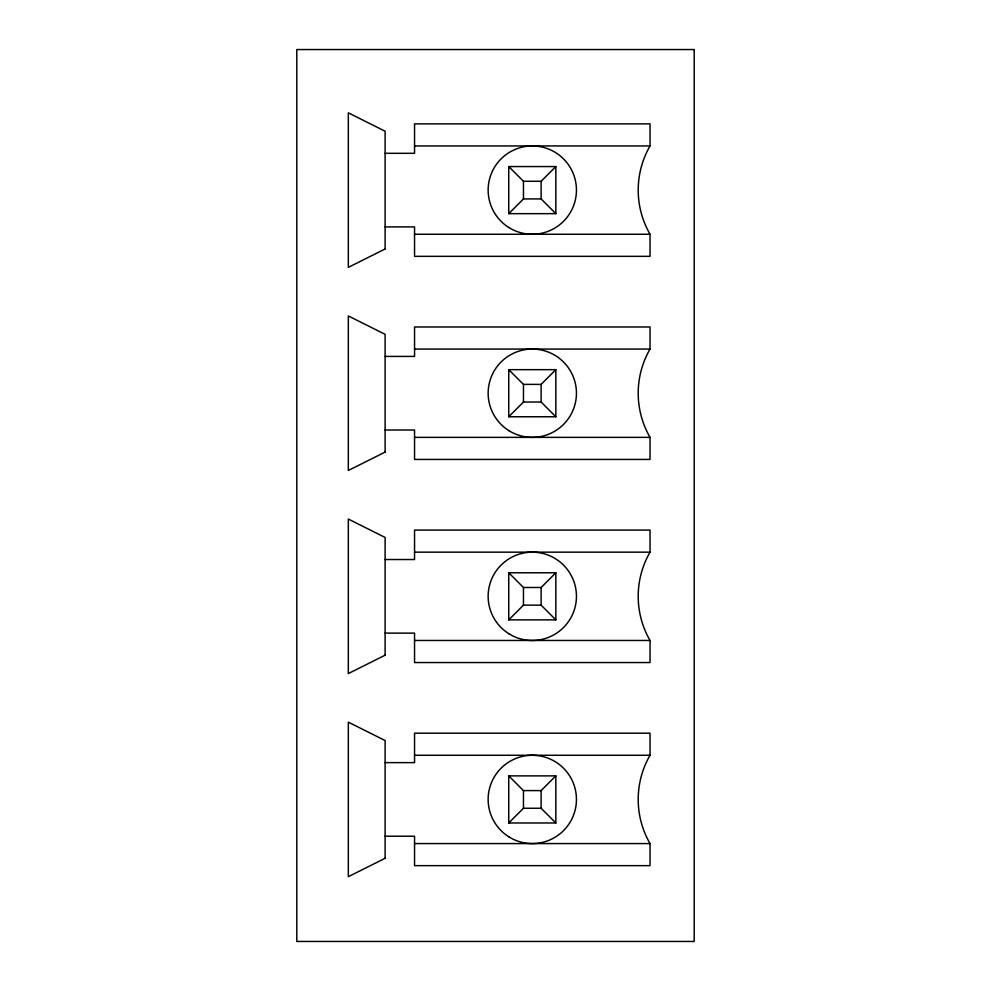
<?xml version="1.0" encoding="UTF-8"?>
<svg xmlns="http://www.w3.org/2000/svg" width="991" height="991" viewBox="0 0 991 991"><rect width="100%" height="100%" fill="white"/><g stroke="black" fill="none" stroke-linecap="round" stroke-linejoin="round"><path stroke-width="1.49" d="M508.742 213.66L523.459 198.931L541.123 198.931L555.84 213.66L555.84 166.562L508.742 166.562L508.742 213.66L555.84 213.66M508.742 166.562L523.459 181.279L541.123 181.279L555.84 166.562M508.742 416.765L523.459 402.036L523.459 384.384L508.742 369.668L555.84 369.668L555.84 416.765L508.742 416.765L508.742 369.668M523.459 384.384L541.123 384.384L555.84 369.668M508.742 619.87L523.459 605.142L523.459 587.49L508.742 572.773L555.84 572.773L555.84 619.87L508.742 619.87L508.742 572.773M523.459 587.49L541.123 587.49L555.84 572.773M508.742 822.976L523.459 808.26L541.123 808.26L555.84 822.976L555.84 775.879L508.742 775.879L508.742 822.976L555.84 822.976M508.742 775.879L523.459 790.595L541.123 790.595L555.84 775.879M414.548 145.95L650.034 145.95A88.31 88.31 0 0 0 650.034 234.26L650.034 256.335L414.548 256.335L414.548 226.902L385.115 226.902M385.115 153.308L414.548 153.308L414.548 123.875L650.034 123.875L650.034 145.95M414.548 234.26L650.034 234.26M414.548 349.055L650.034 349.055L650.034 326.98L414.548 326.98L414.548 356.413L385.115 356.413M523.459 402.036L541.123 402.036L555.84 416.765M385.115 430.007L414.548 430.007L414.548 459.44L650.034 459.44L650.034 437.365A88.31 88.31 0 0 1 650.034 349.055M414.548 437.365L650.034 437.365M414.548 552.16L650.034 552.16A88.31 88.31 0 0 0 650.034 640.471L650.034 662.545L414.548 662.545L414.548 633.113L385.115 633.113M385.115 559.519L414.548 559.519L414.548 530.086L650.034 530.086L650.034 552.16M523.459 605.142L541.123 605.142L555.84 619.87M414.548 640.471L650.034 640.471M414.548 755.266L650.034 755.266A88.31 88.31 0 0 0 650.034 843.576L650.034 865.651L414.548 865.651L414.548 836.218L385.115 836.218M385.115 762.624L414.548 762.624L414.548 733.191L650.034 733.191L650.034 755.266M414.548 843.576L650.034 843.576M541.123 181.279L541.123 198.931M541.123 384.384L541.123 402.036M541.123 587.49L541.123 605.142M541.123 790.595L541.123 808.26M523.459 181.279L523.459 198.931M523.459 790.595L523.459 808.26M385.115 248.976L348.324 267.372L348.324 112.838L385.115 131.233L385.115 248.976M385.115 452.082L348.324 470.477L348.324 315.943L385.115 334.339L385.115 452.082M385.115 655.187L348.324 673.583L348.324 519.049L385.115 537.444L385.115 655.187M385.115 858.293L348.324 876.688L348.324 722.154L385.115 740.55L385.115 858.293M694.196 49.55L296.805 49.55L296.805 941.45L694.196 941.45L694.196 49.55M508.841 836.825A44.149 44.149 0 0 0 576.415 801.038A44.149 44.149 0 0 0 511.629 760.407A44.149 44.149 0 0 0 508.841 836.825M508.841 633.72A44.149 44.149 0 0 0 576.415 597.932A44.149 44.149 0 0 0 511.629 557.301A44.149 44.149 0 0 0 508.841 633.72M508.841 430.614A44.149 44.149 0 0 0 576.415 394.827A44.149 44.149 0 0 0 511.629 354.196A44.149 44.149 0 0 0 508.841 430.614M508.841 227.509A44.149 44.149 0 0 0 576.415 191.721A44.149 44.149 0 0 0 511.629 151.09A44.149 44.149 0 0 0 508.841 227.509"/></g></svg>
